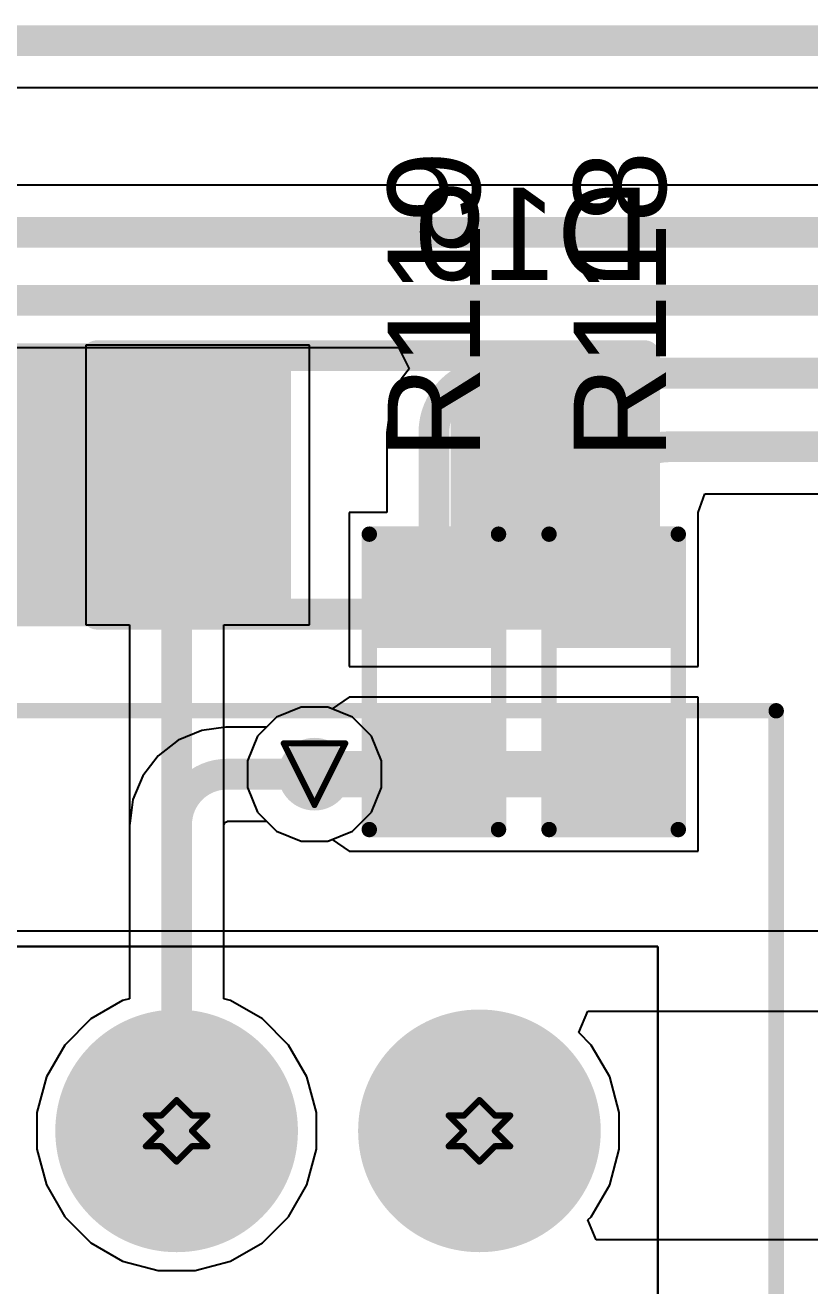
# Model space of a CAD drawing. Header units: inches. Extents: x 0 to 211, y 0 to 201.
# Drawn here: x 0.9744 to 1.2294, y 4.3197 to 4.7294 of the extents above; entities that cross this region are included whole.
import ezdxf

# ---------------------------------------------------------------- set-up
doc = ezdxf.new("R2010")
doc.units = ezdxf.units.IN
doc.header["$MEASUREMENT"] = 0
for name, color, linetype in [('Board Outline', 216, 'Continuous'), ('Bottom Layer', 5, 'Continuous'), ('Bottom Overlay', 54, 'Continuous'), ('Bottom Paste', 16, 'Continuous'), ('Bottom Solder', 6, 'Continuous'), ('Drill Drawing', 1, 'Continuous'), ('Layer 1', 16, 'Continuous'), ('Layer 2', 76, 'Continuous'), ('Multi-Layer', 9, 'Continuous'), ('Pad Holes', 156, 'Continuous'), ('Top Layer', 1, 'Continuous'), ('Top Overlay', 2, 'Continuous'), ('Top Paste', 8, 'Continuous'), ('Top Solder', 216, 'Continuous'), ('Via Holes', 16, 'Continuous')]:
    doc.layers.add(name, color=color, linetype=linetype)
doc.styles.add('Arial', font='', dxfattribs={"height": 0.2})
doc.styles.get('Arial').set_extended_font_data('Arial')

# ---------------------------------------------------------------- blocks, each defined once
blk = doc.blocks.new('SOD_123FL_B_19')
at = {"layer": 'Bottom Layer'}
for points in [[(-0.08267725, 0.03543305), (-0.02992135, 0.03543305), (-0.02992135, -0.03543305), (-0.08267725, -0.03543305)], [(0.02992115, 0.03543305), (0.08267705, 0.03543305), (0.08267705, -0.03543305), (0.02992115, -0.03543305)]]:
    blk.add_hatch(color=5, dxfattribs=at).paths.add_polyline_path(points)
at = {"layer": 'Bottom Overlay'}
blk.add_hatch(color=54, dxfattribs=at).paths.add_polyline_path([(-0.1280017, -0.0460013), (-0.0860017, -0.0460013), (-0.0860017, 0.0459987), (-0.1280017, 0.0459987)])
at = {"layer": 'Bottom Paste'}
for points in [[(-0.08267725, 0.03543305), (-0.02992135, 0.03543305), (-0.02992135, -0.03543305), (-0.08267725, -0.03543305)], [(0.02992115, 0.03543305), (0.08267705, 0.03543305), (0.08267705, -0.03543305), (0.02992115, -0.03543305)]]:
    blk.add_hatch(color=16, dxfattribs=at).paths.add_polyline_path(points)
at = {"layer": 'Bottom Solder'}
for points in [[(-0.08667725, 0.03943305), (-0.02592135, 0.03943305), (-0.02592135, -0.03943305), (-0.08667725, -0.03943305)], [(0.02592115, 0.03943305), (0.08667705, 0.03943305), (0.08667705, -0.03943305), (0.02592115, -0.03943305)]]:
    blk.add_hatch(color=6, dxfattribs=at).paths.add_polyline_path(points)
at = {"layer": 'Bottom Overlay'}
for points in [[(-0.0890002, 0.042, 0.01, 0.01, 0), (0.0889998, 0.042, 0.01, 0.01, 0)], [(0.0889998, -0.042, 0.01, 0.01, 0), (0.0889998, 0.042, 0.01, 0.01, 0)], [(-0.0890002, -0.042, 0.01, 0.01, 0), (0.0889998, -0.042, 0.01, 0.01, 0)]]:
    blk.add_lwpolyline(points, format="xyseb", dxfattribs=at)
for points in [[(-0.0915002, 0.042, 0.005, 0.005, 1), (-0.0865002, 0.042, 0.005, 0.005, 1)], [(0.0864998, 0.042, 0.005, 0.005, 1), (0.0914998, 0.042, 0.005, 0.005, 1)], [(0.0864998, 0.042, 0.005, 0.005, 1), (0.0914998, 0.042, 0.005, 0.005, 1)], [(-0.0915002, -0.042, 0.005, 0.005, 1), (-0.0865002, -0.042, 0.005, 0.005, 1)], [(0.0864998, -0.042, 0.005, 0.005, 1), (0.0914998, -0.042, 0.005, 0.005, 1)], [(0.0864998, -0.042, 0.005, 0.005, 1), (0.0914998, -0.042, 0.005, 0.005, 1)]]:
    blk.add_lwpolyline(points, format="xyseb", close=True, dxfattribs=at)
blk = doc.blocks.new('R___0603_87')
at = {"layer": 'Top Layer'}
for points in [[(-0.015, 0.0175), (-0.015, -0.0175), (-0.045, -0.0175), (-0.045, 0.0175)], [(0.0450001, 0.0175001), (0.0450001, -0.0174999), (0.0150001, -0.0174999), (0.0150001, 0.0175001)]]:
    blk.add_hatch(color=1, dxfattribs=at).paths.add_polyline_path(points)
at = {"layer": 'Top Paste'}
for points in [[(-0.015, 0.0175), (-0.015, -0.0175), (-0.045, -0.0175), (-0.045, 0.0175)], [(0.0450001, 0.0175001), (0.0450001, -0.0174999), (0.0150001, -0.0174999), (0.0150001, 0.0175001)]]:
    blk.add_hatch(color=8, dxfattribs=at).paths.add_polyline_path(points)
at = {"layer": 'Top Solder'}
for points in [[(-0.011, 0.0215), (-0.011, -0.0215), (-0.049, -0.0215), (-0.049, 0.0215)], [(0.0490001, 0.0215001), (0.0490001, -0.0214999), (0.0110001, -0.0214999), (0.0110001, 0.0215001)]]:
    blk.add_hatch(color=216, dxfattribs=at).paths.add_polyline_path(points)
at = {"layer": 'Top Overlay'}
for points in [[(-0.048, 0.0210001, 0.005, 0.005, 0), (0.048, 0.0210001, 0.005, 0.005, 0)], [(-0.048, 0.0210001, 0.005, 0.005, 0), (-0.048, -0.0209998, 0.005, 0.005, 0)], [(0.048, 0.0210001, 0.005, 0.005, 0), (0.048, -0.0209998, 0.005, 0.005, 0)], [(-0.048, -0.0209998, 0.005, 0.005, 0), (0.048, -0.0209998, 0.005, 0.005, 0)]]:
    blk.add_lwpolyline(points, format="xyseb", dxfattribs=at)
for points in [[(-0.04925, 0.0210001, 0.0025, 0.0025, 1), (-0.04675, 0.0210001, 0.0025, 0.0025, 1)], [(-0.04925, 0.0210001, 0.0025, 0.0025, 1), (-0.04675, 0.0210001, 0.0025, 0.0025, 1)], [(0.04675, 0.0210001, 0.0025, 0.0025, 1), (0.04925, 0.0210001, 0.0025, 0.0025, 1)], [(0.04675, 0.0210001, 0.0025, 0.0025, 1), (0.04925, 0.0210001, 0.0025, 0.0025, 1)], [(-0.04925, -0.0209998, 0.0025, 0.0025, 1), (-0.04675, -0.0209998, 0.0025, 0.0025, 1)], [(-0.04925, -0.0209998, 0.0025, 0.0025, 1), (-0.04675, -0.0209998, 0.0025, 0.0025, 1)], [(0.04675, -0.0209998, 0.0025, 0.0025, 1), (0.04925, -0.0209998, 0.0025, 0.0025, 1)], [(0.04675, -0.0209998, 0.0025, 0.0025, 1), (0.04925, -0.0209998, 0.0025, 0.0025, 1)]]:
    blk.add_lwpolyline(points, format="xyseb", close=True, dxfattribs=at)
blk = doc.blocks.new('R___0603_88')
at = {"layer": 'Top Layer'}
for points in [[(-0.015, 0.0175), (-0.015, -0.0175), (-0.045, -0.0175), (-0.045, 0.0175)], [(0.045, 0.0175), (0.045, -0.0175), (0.015, -0.0175), (0.015, 0.0175)]]:
    blk.add_hatch(color=1, dxfattribs=at).paths.add_polyline_path(points)
at = {"layer": 'Top Paste'}
for points in [[(-0.015, 0.0175), (-0.015, -0.0175), (-0.045, -0.0175), (-0.045, 0.0175)], [(0.045, 0.0175), (0.045, -0.0175), (0.015, -0.0175), (0.015, 0.0175)]]:
    blk.add_hatch(color=8, dxfattribs=at).paths.add_polyline_path(points)
at = {"layer": 'Top Solder'}
for points in [[(-0.011, 0.0215), (-0.011, -0.0215), (-0.049, -0.0215), (-0.049, 0.0215)], [(0.049, 0.0215), (0.049, -0.0215), (0.011, -0.0215), (0.011, 0.0215)]]:
    blk.add_hatch(color=216, dxfattribs=at).paths.add_polyline_path(points)
at = {"layer": 'Top Overlay'}
for points in [[(-0.048, 0.0209997, 0.005, 0.005, 0), (0.048, 0.0209997, 0.005, 0.005, 0)], [(-0.048, 0.0209997, 0.005, 0.005, 0), (-0.048, -0.0210003, 0.005, 0.005, 0)], [(0.048, 0.0209997, 0.005, 0.005, 0), (0.048, -0.0210003, 0.005, 0.005, 0)], [(-0.048, -0.0210003, 0.005, 0.005, 0), (0.048, -0.0210003, 0.005, 0.005, 0)]]:
    blk.add_lwpolyline(points, format="xyseb", dxfattribs=at)
for points in [[(-0.04925, 0.0209997, 0.0025, 0.0025, 1), (-0.04675, 0.0209997, 0.0025, 0.0025, 1)], [(-0.04925, 0.0209997, 0.0025, 0.0025, 1), (-0.04675, 0.0209997, 0.0025, 0.0025, 1)], [(0.04675, 0.0209997, 0.0025, 0.0025, 1), (0.04925, 0.0209997, 0.0025, 0.0025, 1)], [(0.04675, 0.0209997, 0.0025, 0.0025, 1), (0.04925, 0.0209997, 0.0025, 0.0025, 1)], [(-0.04925, -0.0210003, 0.0025, 0.0025, 1), (-0.04675, -0.0210003, 0.0025, 0.0025, 1)], [(-0.04925, -0.0210003, 0.0025, 0.0025, 1), (-0.04675, -0.0210003, 0.0025, 0.0025, 1)], [(0.04675, -0.0210003, 0.0025, 0.0025, 1), (0.04925, -0.0210003, 0.0025, 0.0025, 1)], [(0.04675, -0.0210003, 0.0025, 0.0025, 1), (0.04925, -0.0210003, 0.0025, 0.0025, 1)]]:
    blk.add_lwpolyline(points, format="xyseb", close=True, dxfattribs=at)
blk = doc.blocks.new('B8B_XH_A_LF__SN__B_224')
at = {"layer": 'Bottom Layer'}
h = blk.add_hatch(color=5, dxfattribs=at)
edge = h.paths.add_edge_path()
edge.add_arc((0.2460629, 0), 0.035433, 0, 360)
h = blk.add_hatch(color=5, dxfattribs=at)
edge = h.paths.add_edge_path()
edge.add_arc((0.3444881, 0), 0.035433, 0, 360)
at = {"layer": 'Bottom Solder'}
h = blk.add_hatch(color=6, dxfattribs=at)
edge = h.paths.add_edge_path()
edge.add_arc((0.2460629, 0), 0.039433, 0, 360)
h = blk.add_hatch(color=6, dxfattribs=at)
edge = h.paths.add_edge_path()
edge.add_arc((0.3444881, 0), 0.039433, 0, 360)
at = {"layer": 'Layer 1'}
h = blk.add_hatch(color=16, dxfattribs=at)
edge = h.paths.add_edge_path()
edge.add_arc((0.2460629, 0), 0.035433, 0, 360)
h = blk.add_hatch(color=16, dxfattribs=at)
edge = h.paths.add_edge_path()
edge.add_arc((0.3444881, 0), 0.035433, 0, 360)
at = {"layer": 'Layer 2'}
h = blk.add_hatch(color=76, dxfattribs=at)
edge = h.paths.add_edge_path()
edge.add_arc((0.2460629, 0), 0.035433, 0, 360)
h = blk.add_hatch(color=76, dxfattribs=at)
edge = h.paths.add_edge_path()
edge.add_arc((0.3444881, 0), 0.035433, 0, 360)
at = {"layer": 'Multi-Layer'}
h = blk.add_hatch(color=9, dxfattribs=at)
edge = h.paths.add_edge_path()
edge.add_arc((0.2460629, 0), 0.035433, 0, 360)
h = blk.add_hatch(color=9, dxfattribs=at)
edge = h.paths.add_edge_path()
edge.add_arc((0.3444881, 0), 0.035433, 0, 360)
at = {"layer": 'Pad Holes'}
h = blk.add_hatch(color=7, dxfattribs=at)
edge = h.paths.add_edge_path()
edge.add_arc((0.2460629, 0), 0.019685, 0, 360)
h = blk.add_hatch(color=7, dxfattribs=at)
edge = h.paths.add_edge_path()
edge.add_arc((0.3444881, 0), 0.019685, 0, 360)
at = {"layer": 'Top Layer'}
h = blk.add_hatch(color=1, dxfattribs=at)
edge = h.paths.add_edge_path()
edge.add_arc((0.2460629, 0), 0.035433, 0, 360)
h = blk.add_hatch(color=1, dxfattribs=at)
edge = h.paths.add_edge_path()
edge.add_arc((0.3444881, 0), 0.035433, 0, 360)
at = {"layer": 'Top Solder'}
h = blk.add_hatch(color=216, dxfattribs=at)
edge = h.paths.add_edge_path()
edge.add_arc((0.2460629, 0), 0.039433, 0, 360)
h = blk.add_hatch(color=216, dxfattribs=at)
edge = h.paths.add_edge_path()
edge.add_arc((0.3444881, 0), 0.039433, 0, 360)
at = {"layer": 'Bottom Overlay'}
for points in [[(-0.440945, 0.1365197, 0.005, 0.005, 0), (0.4409448, 0.1365197, 0.005, 0.005, 0)], [(0.4409448, -0.0898583, 0.005, 0.005, 0), (0.4409448, 0.1365197, 0.005, 0.005, 0)]]:
    blk.add_lwpolyline(points, format="xyseb", dxfattribs=at)
blk.add_lwpolyline([(0.4396948, 0.1365197, 0.0025, 0.0025, 1), (0.4421948, 0.1365197, 0.0025, 0.0025, 1)], format="xyseb", close=True, dxfattribs=at)
blk.add_lwpolyline([(0.4396948, 0.1365197, 0.0025, 0.0025, 1), (0.4421948, 0.1365197, 0.0025, 0.0025, 1)], format="xyseb", close=True, dxfattribs=at)

msp = doc.modelspace()

# ---------------------------------------------------------------- hatches: boundary and pattern name
at = {"layer": 'Bottom Layer'}
h = msp.add_hatch(color=5, dxfattribs=at)
edge = h.paths.add_edge_path()
edge.add_arc((1.0684368, 4.4859998), 0.011811, 0, 360)
at = {"layer": 'Layer 1'}
h = msp.add_hatch(color=16, dxfattribs=at)
edge = h.paths.add_edge_path()
edge.add_arc((1.0684368, 4.4859998), 0.011811, 0, 360)
at = {"layer": 'Layer 2'}
h = msp.add_hatch(color=76, dxfattribs=at)
edge = h.paths.add_edge_path()
edge.add_arc((1.0684368, 4.4859998), 0.011811, 0, 360)
at = {"layer": 'Top Layer'}
h = msp.add_hatch(color=1, dxfattribs=at)
edge = h.paths.add_edge_path()
edge.add_arc((1.0684368, 4.4859998), 0.011811, 0, 360)
at = {"layer": 'Via Holes'}
h = msp.add_hatch(color=7, dxfattribs=at)
edge = h.paths.add_edge_path()
edge.add_arc((1.0684368, 4.4859998), 0.0059055, 0, 360)

# ---------------------------------------------------------------- linework, layer by layer
at = {"layer": 'Board Outline'}
msp.add_lwpolyline([(-1.3e-06, 4.7244108, 0.01, 0.01, 0), (4.3307074, 4.7244108, 0.01, 0.01, 0)], format="xyseb", dxfattribs=at)
at = {"layer": 'Bottom Layer'}
for p, q in [((0.1631913, 4.709116), (1.786, 4.709116)), ((1.0668488, 4.625433), (0.994093, 4.625433)), ((0.994093, 4.625433), (0.994093, 4.534567)), ((1.0668488, 4.534567), (1.0668488, 4.625433)), ((0.994093, 4.534567), (1.0083266, 4.534567)), ((1.0083266, 4.534567), (1.0083266, 4.4130182)), ((1.0389144, 4.4130182), (1.0389144, 4.534567)), ((1.0389144, 4.534567), (1.0668488, 4.534567)), ((1.0640983, 4.5078108), (1.0560819, 4.5044903)), ((1.0727753, 4.5078108), (1.0640983, 4.5078108)), ((1.0807917, 4.5044903), (1.0727753, 4.5078108)), ((1.0560819, 4.5044903), (1.0499463, 4.4983547)), ((1.0869273, 4.4983547), (1.0807917, 4.5044903)), ((1.0499463, 4.4983547), (1.0466258, 4.4903383)), ((1.0902478, 4.4903383), (1.0869273, 4.4983547)), ((1.0466258, 4.4903383), (1.0466258, 4.4816613)), ((1.0902478, 4.4816613), (1.0902478, 4.4903383)), ((1.0466258, 4.4816613), (1.0499463, 4.4736449)), ((1.0869273, 4.4736449), (1.0902478, 4.4816613)), ((1.0499463, 4.4736449), (1.0560819, 4.4675093)), ((1.0807917, 4.4675093), (1.0869273, 4.4736449)), ((1.0560819, 4.4675093), (1.0640983, 4.4641888)), ((1.0727753, 4.4641888), (1.0807917, 4.4675093)), ((1.0640983, 4.4641888), (1.0727753, 4.4641888)), ((1.006084, 4.4124173), (0.995724, 4.4064359)), ((1.0083266, 4.4130182), (1.006084, 4.4124173)), ((1.041157, 4.4124173), (1.0389144, 4.4130182)), ((1.051517, 4.4064359), (1.041157, 4.4124173)), ((0.995724, 4.4064359), (0.9872651, 4.397977)), ((1.0599759, 4.397977), (1.051517, 4.4064359)), ((0.9872651, 4.397977), (0.9812837, 4.387617)), ((1.0659573, 4.387617), (1.0599759, 4.397977)), ((0.9812837, 4.387617), (0.9781875, 4.3760619)), ((1.0690535, 4.3760619), (1.0659573, 4.387617)), ((0.9781875, 4.3760619), (0.9781875, 4.3640991)), ((1.0690535, 4.3640991), (1.0690535, 4.3760619)), ((0.9781875, 4.3640991), (0.9812837, 4.352544)), ((1.0659573, 4.352544), (1.0690535, 4.3640991)), ((0.9812837, 4.352544), (0.9872651, 4.342184)), ((1.0599759, 4.342184), (1.0659573, 4.352544)), ((0.9872651, 4.342184), (0.995724, 4.3337251)), ((1.051517, 4.3337251), (1.0599759, 4.342184)), ((0.995724, 4.3337251), (1.006084, 4.3277437)), ((1.041157, 4.3277437), (1.051517, 4.3337251)), ((1.006084, 4.3277437), (1.0176391, 4.3246475)), ((1.0296019, 4.3246475), (1.041157, 4.3277437)), ((1.0176391, 4.3246475), (1.0296019, 4.3246475))]:
    msp.add_line(p, q, dxfattribs=at)
for points in [[(1.0236205, 4.5731496, 0.02, 0.02, 0), (1.0304709, 4.58, 0.02, 0.02, 0)], [(1.0236205, 4.3700805, 0.01, 0.01, 0), (1.0236205, 4.5731496, 0.01, 0.01, 0)]]:
    msp.add_lwpolyline(points, format="xyseb", dxfattribs=at)
for points in [[(1.0254709, 4.58, 0.01, 0.01, 1), (1.0354709, 4.58, 0.01, 0.01, 1)], [(1.0186205, 4.5731496, 0.01, 0.01, 1), (1.0286205, 4.5731496, 0.01, 0.01, 1)], [(1.0211205, 4.5731496, 0.005, 0.005, 1), (1.0261205, 4.5731496, 0.005, 0.005, 1)], [(1.0211205, 4.3700805, 0.005, 0.005, 1), (1.0261205, 4.3700805, 0.005, 0.005, 1)]]:
    msp.add_lwpolyline(points, format="xyseb", close=True, dxfattribs=at)
at = {"layer": 'Drill Drawing'}
for points in [[(1.0584368, 4.4959998, 0.002, 0.002, 0), (1.0784368, 4.4959998, 0.002, 0.002, 0)], [(1.0584368, 4.4959998, 0.002, 0.002, 0), (1.0684368, 4.4759998, 0.002, 0.002, 0)], [(1.0684368, 4.4759998, 0.002, 0.002, 0), (1.0784368, 4.4959998, 0.002, 0.002, 0)], [(1.0186205, 4.3750805, 0.002, 0.002, 0), (1.0236205, 4.3800805, 0.002, 0.002, 0)], [(1.0236205, 4.3800805, 0.002, 0.002, 0), (1.0286205, 4.3750805, 0.002, 0.002, 0)], [(1.1170457, 4.3750805, 0.002, 0.002, 0), (1.1220457, 4.3800805, 0.002, 0.002, 0)], [(1.1220457, 4.3800805, 0.002, 0.002, 0), (1.1270457, 4.3750805, 0.002, 0.002, 0)], [(1.0136205, 4.3750805, 0.002, 0.002, 0), (1.0186205, 4.3700805, 0.002, 0.002, 0)], [(1.0136205, 4.3750805, 0.002, 0.002, 0), (1.0186205, 4.3750805, 0.002, 0.002, 0)], [(1.0286205, 4.3750805, 0.002, 0.002, 0), (1.0336205, 4.3750805, 0.002, 0.002, 0)], [(1.0286205, 4.3700805, 0.002, 0.002, 0), (1.0336205, 4.3750805, 0.002, 0.002, 0)], [(1.1120457, 4.3750805, 0.002, 0.002, 0), (1.1170457, 4.3700805, 0.002, 0.002, 0)], [(1.1120457, 4.3750805, 0.002, 0.002, 0), (1.1170457, 4.3750805, 0.002, 0.002, 0)], [(1.1270457, 4.3750805, 0.002, 0.002, 0), (1.1320457, 4.3750805, 0.002, 0.002, 0)], [(1.1270457, 4.3700805, 0.002, 0.002, 0), (1.1320457, 4.3750805, 0.002, 0.002, 0)], [(1.0136205, 4.3650805, 0.002, 0.002, 0), (1.0186205, 4.3700805, 0.002, 0.002, 0)], [(1.0286205, 4.3700805, 0.002, 0.002, 0), (1.0336205, 4.3650805, 0.002, 0.002, 0)], [(1.1120457, 4.3650805, 0.002, 0.002, 0), (1.1170457, 4.3700805, 0.002, 0.002, 0)], [(1.1270457, 4.3700805, 0.002, 0.002, 0), (1.1320457, 4.3650805, 0.002, 0.002, 0)], [(1.0136205, 4.3650805, 0.002, 0.002, 0), (1.0186205, 4.3650805, 0.002, 0.002, 0)], [(1.0186205, 4.3650805, 0.002, 0.002, 0), (1.0236205, 4.3600805, 0.002, 0.002, 0)], [(1.0236205, 4.3600805, 0.002, 0.002, 0), (1.0286205, 4.3650805, 0.002, 0.002, 0)], [(1.0286205, 4.3650805, 0.002, 0.002, 0), (1.0336205, 4.3650805, 0.002, 0.002, 0)], [(1.1120457, 4.3650805, 0.002, 0.002, 0), (1.1170457, 4.3650805, 0.002, 0.002, 0)], [(1.1170457, 4.3650805, 0.002, 0.002, 0), (1.1220457, 4.3600805, 0.002, 0.002, 0)], [(1.1220457, 4.3600805, 0.002, 0.002, 0), (1.1270457, 4.3650805, 0.002, 0.002, 0)], [(1.1270457, 4.3650805, 0.002, 0.002, 0), (1.1320457, 4.3650805, 0.002, 0.002, 0)]]:
    msp.add_lwpolyline(points, format="xyseb", dxfattribs=at)
for points in [[(1.0579368, 4.4959998, 0.001, 0.001, 1), (1.0589368, 4.4959998, 0.001, 0.001, 1)], [(1.0579368, 4.4959998, 0.001, 0.001, 1), (1.0589368, 4.4959998, 0.001, 0.001, 1)], [(1.0779368, 4.4959998, 0.001, 0.001, 1), (1.0789368, 4.4959998, 0.001, 0.001, 1)], [(1.0779368, 4.4959998, 0.001, 0.001, 1), (1.0789368, 4.4959998, 0.001, 0.001, 1)], [(1.0679368, 4.4759998, 0.001, 0.001, 1), (1.0689368, 4.4759998, 0.001, 0.001, 1)], [(1.0679368, 4.4759998, 0.001, 0.001, 1), (1.0689368, 4.4759998, 0.001, 0.001, 1)], [(1.0231205, 4.3800805, 0.001, 0.001, 1), (1.0241205, 4.3800805, 0.001, 0.001, 1)], [(1.0231205, 4.3800805, 0.001, 0.001, 1), (1.0241205, 4.3800805, 0.001, 0.001, 1)], [(1.1215457, 4.3800805, 0.001, 0.001, 1), (1.1225457, 4.3800805, 0.001, 0.001, 1)], [(1.1215457, 4.3800805, 0.001, 0.001, 1), (1.1225457, 4.3800805, 0.001, 0.001, 1)], [(1.0131205, 4.3750805, 0.001, 0.001, 1), (1.0141205, 4.3750805, 0.001, 0.001, 1)], [(1.0131205, 4.3750805, 0.001, 0.001, 1), (1.0141205, 4.3750805, 0.001, 0.001, 1)], [(1.0181205, 4.3750805, 0.001, 0.001, 1), (1.0191205, 4.3750805, 0.001, 0.001, 1)], [(1.0181205, 4.3750805, 0.001, 0.001, 1), (1.0191205, 4.3750805, 0.001, 0.001, 1)], [(1.0281205, 4.3750805, 0.001, 0.001, 1), (1.0291205, 4.3750805, 0.001, 0.001, 1)], [(1.0281205, 4.3750805, 0.001, 0.001, 1), (1.0291205, 4.3750805, 0.001, 0.001, 1)], [(1.0331205, 4.3750805, 0.001, 0.001, 1), (1.0341205, 4.3750805, 0.001, 0.001, 1)], [(1.0331205, 4.3750805, 0.001, 0.001, 1), (1.0341205, 4.3750805, 0.001, 0.001, 1)], [(1.1115457, 4.3750805, 0.001, 0.001, 1), (1.1125457, 4.3750805, 0.001, 0.001, 1)], [(1.1115457, 4.3750805, 0.001, 0.001, 1), (1.1125457, 4.3750805, 0.001, 0.001, 1)], [(1.1165457, 4.3750805, 0.001, 0.001, 1), (1.1175457, 4.3750805, 0.001, 0.001, 1)], [(1.1165457, 4.3750805, 0.001, 0.001, 1), (1.1175457, 4.3750805, 0.001, 0.001, 1)], [(1.1265457, 4.3750805, 0.001, 0.001, 1), (1.1275457, 4.3750805, 0.001, 0.001, 1)], [(1.1265457, 4.3750805, 0.001, 0.001, 1), (1.1275457, 4.3750805, 0.001, 0.001, 1)], [(1.1315457, 4.3750805, 0.001, 0.001, 1), (1.1325457, 4.3750805, 0.001, 0.001, 1)], [(1.1315457, 4.3750805, 0.001, 0.001, 1), (1.1325457, 4.3750805, 0.001, 0.001, 1)], [(1.0181205, 4.3700805, 0.001, 0.001, 1), (1.0191205, 4.3700805, 0.001, 0.001, 1)], [(1.0181205, 4.3700805, 0.001, 0.001, 1), (1.0191205, 4.3700805, 0.001, 0.001, 1)], [(1.0281205, 4.3700805, 0.001, 0.001, 1), (1.0291205, 4.3700805, 0.001, 0.001, 1)], [(1.0281205, 4.3700805, 0.001, 0.001, 1), (1.0291205, 4.3700805, 0.001, 0.001, 1)], [(1.1165457, 4.3700805, 0.001, 0.001, 1), (1.1175457, 4.3700805, 0.001, 0.001, 1)], [(1.1165457, 4.3700805, 0.001, 0.001, 1), (1.1175457, 4.3700805, 0.001, 0.001, 1)], [(1.1265457, 4.3700805, 0.001, 0.001, 1), (1.1275457, 4.3700805, 0.001, 0.001, 1)], [(1.1265457, 4.3700805, 0.001, 0.001, 1), (1.1275457, 4.3700805, 0.001, 0.001, 1)], [(1.0131205, 4.3650805, 0.001, 0.001, 1), (1.0141205, 4.3650805, 0.001, 0.001, 1)], [(1.0131205, 4.3650805, 0.001, 0.001, 1), (1.0141205, 4.3650805, 0.001, 0.001, 1)], [(1.0181205, 4.3650805, 0.001, 0.001, 1), (1.0191205, 4.3650805, 0.001, 0.001, 1)], [(1.0181205, 4.3650805, 0.001, 0.001, 1), (1.0191205, 4.3650805, 0.001, 0.001, 1)], [(1.0281205, 4.3650805, 0.001, 0.001, 1), (1.0291205, 4.3650805, 0.001, 0.001, 1)], [(1.0281205, 4.3650805, 0.001, 0.001, 1), (1.0291205, 4.3650805, 0.001, 0.001, 1)], [(1.0331205, 4.3650805, 0.001, 0.001, 1), (1.0341205, 4.3650805, 0.001, 0.001, 1)], [(1.0331205, 4.3650805, 0.001, 0.001, 1), (1.0341205, 4.3650805, 0.001, 0.001, 1)], [(1.1115457, 4.3650805, 0.001, 0.001, 1), (1.1125457, 4.3650805, 0.001, 0.001, 1)], [(1.1115457, 4.3650805, 0.001, 0.001, 1), (1.1125457, 4.3650805, 0.001, 0.001, 1)], [(1.1165457, 4.3650805, 0.001, 0.001, 1), (1.1175457, 4.3650805, 0.001, 0.001, 1)], [(1.1165457, 4.3650805, 0.001, 0.001, 1), (1.1175457, 4.3650805, 0.001, 0.001, 1)], [(1.1265457, 4.3650805, 0.001, 0.001, 1), (1.1275457, 4.3650805, 0.001, 0.001, 1)], [(1.1265457, 4.3650805, 0.001, 0.001, 1), (1.1275457, 4.3650805, 0.001, 0.001, 1)], [(1.1315457, 4.3650805, 0.001, 0.001, 1), (1.1325457, 4.3650805, 0.001, 0.001, 1)], [(1.1315457, 4.3650805, 0.001, 0.001, 1), (1.1325457, 4.3650805, 0.001, 0.001, 1)], [(1.0231205, 4.3600805, 0.001, 0.001, 1), (1.0241205, 4.3600805, 0.001, 0.001, 1)], [(1.0231205, 4.3600805, 0.001, 0.001, 1), (1.0241205, 4.3600805, 0.001, 0.001, 1)], [(1.1215457, 4.3600805, 0.001, 0.001, 1), (1.1225457, 4.3600805, 0.001, 0.001, 1)], [(1.1215457, 4.3600805, 0.001, 0.001, 1), (1.1225457, 4.3600805, 0.001, 0.001, 1)]]:
    msp.add_lwpolyline(points, format="xyseb", close=True, dxfattribs=at)
at = {"layer": 'Layer 1'}
for p, q in [((0.1631913, 4.709116), (4.1675143, 4.709116)), ((1.0640983, 4.5078108), (1.0560819, 4.5044903)), ((1.0727753, 4.5078108), (1.0640983, 4.5078108)), ((1.0807917, 4.5044903), (1.0727753, 4.5078108)), ((1.0560819, 4.5044903), (1.0499463, 4.4983547)), ((1.0869273, 4.4983547), (1.0807917, 4.5044903)), ((1.0499463, 4.4983547), (1.0466258, 4.4903383)), ((1.0902478, 4.4903383), (1.0869273, 4.4983547)), ((1.0466258, 4.4903383), (1.0466258, 4.4816613)), ((1.0902478, 4.4816613), (1.0902478, 4.4903383)), ((1.0466258, 4.4816613), (1.0499463, 4.4736449)), ((1.0869273, 4.4736449), (1.0902478, 4.4816613)), ((1.0499463, 4.4736449), (1.0560819, 4.4675093)), ((1.0807917, 4.4675093), (1.0869273, 4.4736449)), ((1.0560819, 4.4675093), (1.0640983, 4.4641888)), ((1.0727753, 4.4641888), (1.0807917, 4.4675093)), ((1.0640983, 4.4641888), (1.0727753, 4.4641888)), ((0.3641428, 4.43), (1.18, 4.43)), ((1.18, 4.43), (0.3641428, 4.43)), ((1.18, 4.43), (1.18, 4.3105966)), ((1.18, 4.3105966), (1.18, 4.43))]:
    msp.add_line(p, q, dxfattribs=at)
at = {"layer": 'Layer 2'}
for p, q in [((0.1631913, 4.709116), (2.7748138, 4.709116)), ((1.0640983, 4.5078108), (1.0560819, 4.5044903)), ((1.0727753, 4.5078108), (1.0640983, 4.5078108)), ((1.0807917, 4.5044903), (1.0727753, 4.5078108)), ((1.0560819, 4.5044903), (1.0499463, 4.4983547)), ((1.0869273, 4.4983547), (1.0807917, 4.5044903)), ((1.0499463, 4.4983547), (1.0466258, 4.4903383)), ((1.0902478, 4.4903383), (1.0869273, 4.4983547)), ((1.0466258, 4.4903383), (1.0466258, 4.4816613)), ((1.0902478, 4.4816613), (1.0902478, 4.4903383)), ((1.0466258, 4.4816613), (1.0499463, 4.4736449)), ((1.0869273, 4.4736449), (1.0902478, 4.4816613)), ((1.0499463, 4.4736449), (1.0560819, 4.4675093)), ((1.0807917, 4.4675093), (1.0869273, 4.4736449)), ((1.0560819, 4.4675093), (1.0640983, 4.4641888)), ((1.0727753, 4.4641888), (1.0807917, 4.4675093)), ((1.0640983, 4.4641888), (1.0727753, 4.4641888)), ((2.3150004, 4.4349997), (0.3853933, 4.435)), ((1.1543783, 4.4019998), (1.1572778, 4.4089998)), ((1.1572778, 4.4089998), (1.3812372, 4.4089998)), ((1.1584011, 4.397977), (1.1543783, 4.4019998)), ((1.1643825, 4.387617), (1.1584011, 4.397977)), ((1.1674787, 4.3760619), (1.1643825, 4.387617)), ((1.1674787, 4.3640991), (1.1674787, 4.3760619)), ((1.1643825, 4.352544), (1.1674787, 4.3640991)), ((1.1584011, 4.342184), (1.1643825, 4.352544)), ((1.1573317, 4.3411146), (1.1584011, 4.342184)), ((1.1600105, 4.3346474), (1.1573317, 4.3411146)), ((1.4483526, 4.3346474), (1.1600105, 4.3346474))]:
    msp.add_line(p, q, dxfattribs=at)
at = {"layer": 'Top Layer'}
for p, q in [((0.1631913, 4.709116), (1.5368724, 4.709116)), ((1.2358413, 4.6773977), (0.887831, 4.6773977)), ((0.9051779, 4.6247061), (1.095728, 4.6247061)), ((1.095728, 4.6247061), (1.0991801, 4.6177061)), ((1.0991801, 4.6177061), (1.0965892, 4.6143296)), ((1.0965892, 4.6143296), (1.0931344, 4.6059891)), ((1.0931344, 4.6059891), (1.0919561, 4.5970386)), ((1.0919561, 4.5970386), (1.0919581, 4.5970386)), ((1.0919581, 4.5970386), (1.0919581, 4.5709999)), ((1.1931769, 4.5709997), (1.1953233, 4.5771107)), ((1.1953233, 4.5771107), (1.3519487, 4.5771107)), ((1.0919581, 4.5709999), (1.0797519, 4.5709999)), ((1.0797519, 4.5709999), (1.0797519, 4.5209999)), ((1.1931768, 4.5209998), (1.1931768, 4.5709997)), ((1.1931768, 4.5709997), (1.1931769, 4.5709997)), ((1.0797519, 4.5209999), (1.1347517, 4.5209999)), ((1.1347517, 4.5209999), (1.1347517, 4.5209997)), ((1.1347517, 4.5209997), (1.138177, 4.5209996)), ((1.138177, 4.5209996), (1.138177, 4.5209998)), ((1.138177, 4.5209998), (1.1931768, 4.5209998)), ((1.079752, 4.5109999), (1.0741358, 4.5072473)), ((1.079752, 4.5109998), (1.079752, 4.5109999)), ((1.1347518, 4.5109998), (1.079752, 4.5109998)), ((1.138177, 4.511), (1.1347518, 4.511)), ((1.1347518, 4.511), (1.1347518, 4.5109998)), ((1.138177, 4.5109998), (1.138177, 4.511)), ((1.1931768, 4.5109998), (1.138177, 4.5109998)), ((1.1931768, 4.4609998), (1.1931768, 4.5109998)), ((1.0640983, 4.5078108), (1.0560819, 4.5044903)), ((1.0727753, 4.5078108), (1.0640983, 4.5078108)), ((1.0741358, 4.5072473), (1.0727753, 4.5078108)), ((1.0560819, 4.5044903), (1.0528853, 4.5012937)), ((1.0318083, 4.5001921), (1.0241748, 4.4970303)), ((1.0396566, 4.5012254), (1.0318083, 4.5001921)), ((1.04, 4.5012937), (1.0396566, 4.5012254)), ((1.0528853, 4.5012937), (1.04, 4.5012937)), ((1.0241748, 4.4970303), (1.0176199, 4.4920004)), ((1.0176199, 4.4920004), (1.01259, 4.4854454)), ((1.01259, 4.4854454), (1.0094282, 4.477812)), ((1.0094282, 4.477812), (1.0083949, 4.4699637)), ((1.0083949, 4.4699637), (1.0083266, 4.4696203)), ((1.039048, 4.4696203), (1.0393268, 4.4702935)), ((1.0393268, 4.4702935), (1.04, 4.4705723)), ((1.04, 4.4705723), (1.04, 4.4707059)), ((1.04, 4.4707059), (1.0528853, 4.4707059)), ((1.0528853, 4.4707059), (1.0560819, 4.4675093)), ((1.0083266, 4.4696203), (1.0083266, 4.4130182)), ((1.0389144, 4.4130182), (1.0389144, 4.4696203)), ((1.0389144, 4.4696203), (1.039048, 4.4696203)), ((1.0560819, 4.4675093), (1.0640983, 4.4641888)), ((1.0640983, 4.4641888), (1.0727753, 4.4641888)), ((1.0727753, 4.4641888), (1.0741358, 4.4647523)), ((1.0741358, 4.4647523), (1.079752, 4.4609997)), ((1.079752, 4.4609997), (1.079752, 4.4609998)), ((1.079752, 4.4609998), (1.1347518, 4.4609998)), ((1.1347518, 4.4609998), (1.1347518, 4.4609996)), ((1.1347518, 4.4609996), (1.138177, 4.4609996)), ((1.138177, 4.4609996), (1.138177, 4.4609998)), ((1.138177, 4.4609998), (1.1931768, 4.4609998)), ((1.006084, 4.4124173), (0.995724, 4.4064359)), ((1.0083266, 4.4130182), (1.006084, 4.4124173)), ((1.041157, 4.4124173), (1.0389144, 4.4130182)), ((1.051517, 4.4064359), (1.041157, 4.4124173)), ((0.995724, 4.4064359), (0.9872651, 4.397977)), ((1.0599759, 4.397977), (1.051517, 4.4064359)), ((0.9872651, 4.397977), (0.9812837, 4.387617)), ((1.0659573, 4.387617), (1.0599759, 4.397977)), ((0.9812837, 4.387617), (0.9781875, 4.3760619)), ((1.0690535, 4.3760619), (1.0659573, 4.387617)), ((0.9781875, 4.3760619), (0.9781875, 4.3640991)), ((1.0690535, 4.3640991), (1.0690535, 4.3760619)), ((0.9781875, 4.3640991), (0.9812837, 4.352544)), ((1.0659573, 4.352544), (1.0690535, 4.3640991)), ((0.9812837, 4.352544), (0.9872651, 4.342184)), ((1.0599759, 4.342184), (1.0659573, 4.352544)), ((0.9872651, 4.342184), (0.995724, 4.3337251)), ((1.051517, 4.3337251), (1.0599759, 4.342184)), ((0.995724, 4.3337251), (1.006084, 4.3277437)), ((1.041157, 4.3277437), (1.051517, 4.3337251)), ((1.006084, 4.3277437), (1.0176391, 4.3246475)), ((1.0296019, 4.3246475), (1.041157, 4.3277437)), ((1.0176391, 4.3246475), (1.0296019, 4.3246475))]:
    msp.add_line(p, q, dxfattribs=at)
for points in [[(0.887831, 4.6621038, 0.01, 0.01, 0), (1.2513928, 4.6621038, 0.01, 0.01, 0)], [(0.9027794, 4.64, 0.01, 0.01, 0), (1.3405532, 4.64, 0.01, 0.01, 0)], [(1.107252, 4.5970386, 0.01, 0.01, -0.4142135623730951), (1.126538, 4.6163246, 0.01, 0.01, 0)], [(1.126538, 4.6163246, 0.01, 0.01, 0), (1.4247136, 4.6163246, 0.01, 0.01, 0)], [(1.107252, 4.5459999, 0.01, 0.01, 0), (1.107252, 4.5970386, 0.01, 0.01, 0)], [(1.1656768, 4.5746018, 0.01, 0.01, -0.4142135623730951), (1.1834796, 4.5924046, 0.01, 0.01, 0)], [(1.1834796, 4.5924046, 0.01, 0.01, 0), (1.3675002, 4.5924046, 0.01, 0.01, 0)], [(1.1656768, 4.5459998, 0.01, 0.01, 0), (1.1656768, 4.5746018, 0.01, 0.01, 0)], [(1.1072519, 4.5459999, 0.007, 0.007, 0), (1.107252, 4.5459999, 0.007, 0.007, 0)], [(1.0236205, 4.4696203, 0.01, 0.01, -0.4142135623730951), (1.04, 4.4859998, 0.01, 0.01, 0)], [(1.04, 4.4859998, 0.01, 0.01, 0), (1.0684368, 4.4859998, 0.01, 0.01, 0)], [(1.0684368, 4.4859998, 0.015, 0.015, 0), (1.107252, 4.4859998, 0.015, 0.015, 0)], [(1.107252, 4.4859998, 0.015, 0.015, 0), (1.1656768, 4.4859998, 0.015, 0.015, 0)], [(1.0236205, 4.3700805, 0.01, 0.01, 0), (1.0236205, 4.4696203, 0.01, 0.01, 0)]]:
    msp.add_lwpolyline(points, format="xyseb", dxfattribs=at)
for points in [[(1.124038, 4.6163246, 0.005, 0.005, 1), (1.129038, 4.6163246, 0.005, 0.005, 1)], [(1.124038, 4.6163246, 0.005, 0.005, 1), (1.129038, 4.6163246, 0.005, 0.005, 1)], [(1.104752, 4.5970386, 0.005, 0.005, 1), (1.109752, 4.5970386, 0.005, 0.005, 1)], [(1.104752, 4.5970386, 0.005, 0.005, 1), (1.109752, 4.5970386, 0.005, 0.005, 1)], [(1.1809796, 4.5924046, 0.005, 0.005, 1), (1.1859796, 4.5924046, 0.005, 0.005, 1)], [(1.1809796, 4.5924046, 0.005, 0.005, 1), (1.1859796, 4.5924046, 0.005, 0.005, 1)], [(1.1631768, 4.5746018, 0.005, 0.005, 1), (1.1681768, 4.5746018, 0.005, 0.005, 1)], [(1.1631768, 4.5746018, 0.005, 0.005, 1), (1.1681768, 4.5746018, 0.005, 0.005, 1)], [(1.104752, 4.5459999, 0.005, 0.005, 1), (1.109752, 4.5459999, 0.005, 0.005, 1)], [(1.1055019, 4.5459999, 0.0035, 0.0035, 1), (1.1090019, 4.5459999, 0.0035, 0.0035, 1)], [(1.105502, 4.5459999, 0.0035, 0.0035, 1), (1.109002, 4.5459999, 0.0035, 0.0035, 1)], [(1.1631768, 4.5459998, 0.005, 0.005, 1), (1.1681768, 4.5459998, 0.005, 0.005, 1)], [(1.0375, 4.4859998, 0.005, 0.005, 1), (1.0425, 4.4859998, 0.005, 0.005, 1)], [(1.0375, 4.4859998, 0.005, 0.005, 1), (1.0425, 4.4859998, 0.005, 0.005, 1)], [(1.0646868, 4.4859998, 0.0075, 0.0075, 1), (1.0721868, 4.4859998, 0.0075, 0.0075, 1)], [(1.0659368, 4.4859998, 0.005, 0.005, 1), (1.0709368, 4.4859998, 0.005, 0.005, 1)], [(1.103502, 4.4859998, 0.0075, 0.0075, 1), (1.111002, 4.4859998, 0.0075, 0.0075, 1)], [(1.103502, 4.4859998, 0.0075, 0.0075, 1), (1.111002, 4.4859998, 0.0075, 0.0075, 1)], [(1.1619268, 4.4859998, 0.0075, 0.0075, 1), (1.1694268, 4.4859998, 0.0075, 0.0075, 1)], [(1.0211205, 4.4696203, 0.005, 0.005, 1), (1.0261205, 4.4696203, 0.005, 0.005, 1)], [(1.0211205, 4.4696203, 0.005, 0.005, 1), (1.0261205, 4.4696203, 0.005, 0.005, 1)], [(1.0211205, 4.3700805, 0.005, 0.005, 1), (1.0261205, 4.3700805, 0.005, 0.005, 1)]]:
    msp.add_lwpolyline(points, format="xyseb", close=True, dxfattribs=at)

# ---------------------------------------------------------------- block references
for name, p in [('SOD_123FL_B_19', (1.0867702, 4.58)), ('B8B_XH_A_LF__SN__B_224', (0.7775576, 4.3700805))]:
    msp.add_blockref(name, p)
at = {"rotation": 90}
for name, p in [('R___0603_87', (1.107252, 4.5159998)), ('R___0603_88', (1.1656768, 4.5159998))]:
    msp.add_blockref(name, p, dxfattribs=at)

# ---------------------------------------------------------------- texts
at = {"layer": 'Bottom Overlay', "style": 'Arial', "text_generation_flag": 2}
msp.add_text('D19', height=0.03, dxfattribs=at).set_placement((1.1775559, 4.6466254))
at = {"layer": 'Top Overlay', "style": 'Arial'}
for s, p in [('R119', (1.1222405, 4.5883374)), ('R118', (1.1826815, 4.5883373))]:
    msp.add_text(s, height=0.03, rotation=90, dxfattribs=at).set_placement(p)

doc.saveas('drawing.dxf')
